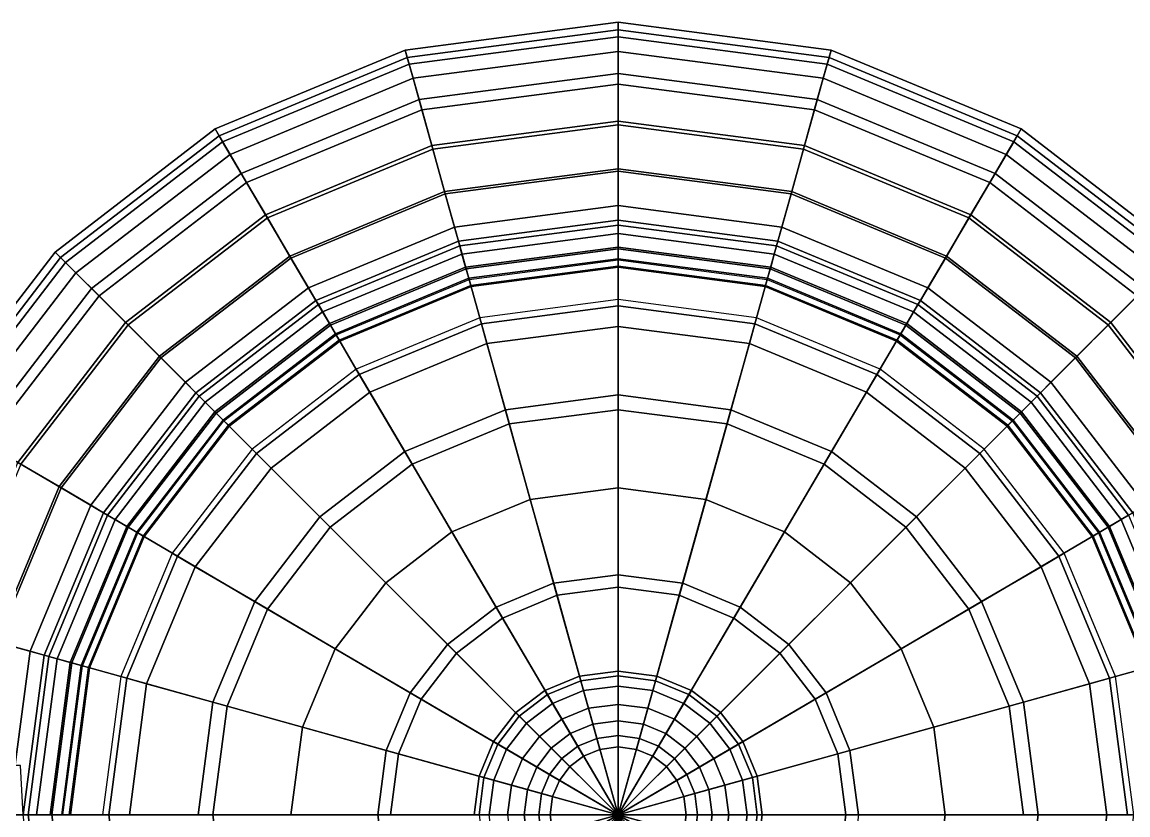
# Model space of a CAD drawing. Extents: x -3 to 3.43, y -2 to 2.
# Drawn here: x -1.503 to 1.285, y 0 to 2 of the extents above; entities that cross this region are included whole.
import ezdxf

# ---------------------------------------------------------------- set-up
doc = ezdxf.new("R2010")
doc.units = 0
doc.header["$MEASUREMENT"] = 0
doc.layers.get('0').update_dxf_attribs({"linetype": 'CONTINUOUS'})
doc.layers.add('ASHADE', color=5, linetype='CONTINUOUS')

msp = doc.modelspace()

# ---------------------------------------------------------------- linework, layer by layer
at = {"linetype": 'Continuous'}
for points in [[(-0.2844, 1.022, 2.5111), (-0.2215, 0.796, 2.55), (0, 0.825, 2.55), (0, 1.0593, 2.5111)], [(0, 1.0593, 2.5111), (0, 0.825, 2.55), (0.2215, 0.796, 2.55), (0.2844, 1.022, 2.5111)], [(-0.5383, 0.9165, 2.5111), (-0.4192, 0.7138, 2.55), (-0.2215, 0.796, 2.55), (-0.2844, 1.022, 2.5111)], [(0.2844, 1.022, 2.5111), (0.2215, 0.796, 2.55), (0.4192, 0.7138, 2.55), (0.5383, 0.9165, 2.5111)], [(-0.7521, 0.7521, 2.5111), (-0.5857, 0.5857, 2.55), (-0.4192, 0.7138, 2.55), (-0.5383, 0.9165, 2.5111)], [(0.5383, 0.9165, 2.5111), (0.4192, 0.7138, 2.55), (0.5857, 0.5857, 2.55), (0.7521, 0.7521, 2.5111)], [(-0.2215, 0.796, 2.55), (-0.1542, 0.5539, 2.5889), (0, 0.5741, 2.5889), (0, 0.825, 2.55)], [(0, 0.825, 2.55), (0, 0.5741, 2.5889), (0.1542, 0.5539, 2.5889), (0.2215, 0.796, 2.55)], [(-0.4192, 0.7138, 2.55), (-0.2917, 0.4967, 2.5889), (-0.1542, 0.5539, 2.5889), (-0.2215, 0.796, 2.55)], [(0.2215, 0.796, 2.55), (0.1542, 0.5539, 2.5889), (0.2917, 0.4967, 2.5889), (0.4192, 0.7138, 2.55)], [(-0.9165, 0.5383, 2.5111), (-0.7138, 0.4192, 2.55), (-0.5857, 0.5857, 2.55), (-0.7521, 0.7521, 2.5111)], [(0.7521, 0.7521, 2.5111), (0.5857, 0.5857, 2.55), (0.7138, 0.4192, 2.55), (0.9165, 0.5383, 2.5111)], [(-0.5857, 0.5857, 2.55), (-0.4076, 0.4076, 2.5889), (-0.2917, 0.4967, 2.5889), (-0.4192, 0.7138, 2.55)], [(0.4192, 0.7138, 2.55), (0.2917, 0.4967, 2.5889), (0.4076, 0.4076, 2.5889), (0.5857, 0.5857, 2.55)], [(-0.7138, 0.4192, 2.55), (-0.4967, 0.2917, 2.5889), (-0.4076, 0.4076, 2.5889), (-0.5857, 0.5857, 2.55)], [(0.5857, 0.5857, 2.55), (0.4076, 0.4076, 2.5889), (0.4967, 0.2917, 2.5889), (0.7138, 0.4192, 2.55)], [(-0.1542, 0.5539, 2.5889), (-0.0942, 0.3386, 2.6361), (0, 0.3509, 2.6361), (0, 0.5741, 2.5889)], [(0, 0.5741, 2.5889), (0, 0.3509, 2.6361), (0.0942, 0.3386, 2.6361), (0.1542, 0.5539, 2.5889)], [(-1.022, 0.2844, 2.5111), (-0.796, 0.2215, 2.55), (-0.7138, 0.4192, 2.55), (-0.9165, 0.5383, 2.5111)], [(-0.2917, 0.4967, 2.5889), (-0.1783, 0.3036, 2.6361), (-0.0942, 0.3386, 2.6361), (-0.1542, 0.5539, 2.5889)], [(0.1542, 0.5539, 2.5889), (0.0942, 0.3386, 2.6361), (0.1783, 0.3036, 2.6361), (0.2917, 0.4967, 2.5889)], [(0.9165, 0.5383, 2.5111), (0.7138, 0.4192, 2.55), (0.796, 0.2215, 2.55), (1.022, 0.2844, 2.5111)], [(-0.4076, 0.4076, 2.5889), (-0.2492, 0.2492, 2.6361), (-0.1783, 0.3036, 2.6361), (-0.2917, 0.4967, 2.5889)], [(0.2917, 0.4967, 2.5889), (0.1783, 0.3036, 2.6361), (0.2492, 0.2492, 2.6361), (0.4076, 0.4076, 2.5889)], [(-0.796, 0.2215, 2.55), (-0.5539, 0.1542, 2.5889), (-0.4967, 0.2917, 2.5889), (-0.7138, 0.4192, 2.55)], [(0.7138, 0.4192, 2.55), (0.4967, 0.2917, 2.5889), (0.5539, 0.1542, 2.5889), (0.796, 0.2215, 2.55)], [(-0.4967, 0.2917, 2.5889), (-0.3036, 0.1783, 2.6361), (-0.2492, 0.2492, 2.6361), (-0.4076, 0.4076, 2.5889)], [(0.4076, 0.4076, 2.5889), (0.2492, 0.2492, 2.6361), (0.3036, 0.1783, 2.6361), (0.4967, 0.2917, 2.5889)], [(-0.0978, 0.3503, 3.0667), (-0.0751, 0.2689, 3.1271), (0, 0.2787, 3.1271), (0, 0.363, 3.0667)], [(-0.0875, 0.3136, 2.9813), (-0.0978, 0.3503, 3.0667), (0, 0.363, 3.0667), (0, 0.325, 2.9813)], [(0, 0.363, 3.0667), (0, 0.2787, 3.1271), (0.0751, 0.2689, 3.1271), (0.0978, 0.3503, 3.0667)], [(0, 0.325, 2.9813), (0, 0.363, 3.0667), (0.0978, 0.3503, 3.0667), (0.0875, 0.3136, 2.9813)], [(-0.1848, 0.3142, 3.0667), (-0.1419, 0.2413, 3.1271), (-0.0751, 0.2689, 3.1271), (-0.0978, 0.3503, 3.0667)], [(-0.1655, 0.2814, 2.9813), (-0.1848, 0.3142, 3.0667), (-0.0978, 0.3503, 3.0667), (-0.0875, 0.3136, 2.9813)], [(-0.1783, 0.3036, 2.6361), (-0.1016, 0.173, 2.7), (-0.0537, 0.193, 2.7), (-0.0942, 0.3386, 2.6361)], [(-0.0942, 0.3386, 2.6361), (-0.0537, 0.193, 2.7), (0, 0.2, 2.7), (0, 0.3509, 2.6361)], [(0, 0.3509, 2.6361), (0, 0.2, 2.7), (0.0537, 0.193, 2.7), (0.0942, 0.3386, 2.6361)], [(0.0942, 0.3386, 2.6361), (0.0537, 0.193, 2.7), (0.1016, 0.173, 2.7), (0.1783, 0.3036, 2.6361)], [(0.0978, 0.3503, 3.0667), (0.0751, 0.2689, 3.1271), (0.1419, 0.2413, 3.1271), (0.1848, 0.3142, 3.0667)], [(0.0875, 0.3136, 2.9813), (0.0978, 0.3503, 3.0667), (0.1848, 0.3142, 3.0667), (0.1655, 0.2814, 2.9813)], [(-0.258, 0.258, 3.0667), (-0.1981, 0.1981, 3.1271), (-0.1419, 0.2413, 3.1271), (-0.1848, 0.3142, 3.0667)], [(-0.231, 0.231, 2.9813), (-0.258, 0.258, 3.0667), (-0.1848, 0.3142, 3.0667), (-0.1655, 0.2814, 2.9813)], [(-0.1206, 0.2052, 2.8833), (-0.1655, 0.2814, 2.9813), (-0.0875, 0.3136, 2.9813), (-0.0638, 0.2287, 2.8833)], [(-0.0638, 0.2287, 2.8833), (-0.0875, 0.3136, 2.9813), (0, 0.325, 2.9813), (0, 0.237, 2.8833)], [(0, 0.237, 2.8833), (0, 0.325, 2.9813), (0.0875, 0.3136, 2.9813), (0.0638, 0.2287, 2.8833)], [(0.0638, 0.2287, 2.8833), (0.0875, 0.3136, 2.9813), (0.1655, 0.2814, 2.9813), (0.1206, 0.2052, 2.8833)], [(0.1848, 0.3142, 3.0667), (0.1419, 0.2413, 3.1271), (0.1981, 0.1981, 3.1271), (0.258, 0.258, 3.0667)], [(0.1655, 0.2814, 2.9813), (0.1848, 0.3142, 3.0667), (0.258, 0.258, 3.0667), (0.231, 0.231, 2.9813)], [(-1.0593, 0, 2.5111), (-0.825, 0, 2.55), (-0.796, 0.2215, 2.55), (-1.022, 0.2844, 2.5111)], [(-0.5539, 0.1542, 2.5889), (-0.3386, 0.0942, 2.6361), (-0.3036, 0.1783, 2.6361), (-0.4967, 0.2917, 2.5889)], [(-0.2492, 0.2492, 2.6361), (-0.142, 0.142, 2.7), (-0.1016, 0.173, 2.7), (-0.1783, 0.3036, 2.6361)], [(-0.1685, 0.1685, 2.8833), (-0.231, 0.231, 2.9813), (-0.1655, 0.2814, 2.9813), (-0.1206, 0.2052, 2.8833)], [(0.1783, 0.3036, 2.6361), (0.1016, 0.173, 2.7), (0.142, 0.142, 2.7), (0.2492, 0.2492, 2.6361)], [(0.1206, 0.2052, 2.8833), (0.1655, 0.2814, 2.9813), (0.231, 0.231, 2.9813), (0.1685, 0.1685, 2.8833)], [(0.4967, 0.2917, 2.5889), (0.3036, 0.1783, 2.6361), (0.3386, 0.0942, 2.6361), (0.5539, 0.1542, 2.5889)], [(1.022, 0.2844, 2.5111), (0.796, 0.2215, 2.55), (0.825, 0, 2.55), (1.0593, 0, 2.5111)], [(-0.3142, 0.1848, 3.0667), (-0.2413, 0.1419, 3.1271), (-0.1981, 0.1981, 3.1271), (-0.258, 0.258, 3.0667)], [(-0.2814, 0.1655, 2.9813), (-0.3142, 0.1848, 3.0667), (-0.258, 0.258, 3.0667), (-0.231, 0.231, 2.9813)], [(-0.1419, 0.2413, 3.1271), (0, 0, 3.15), (0, 0, 3.15), (-0.0751, 0.2689, 3.1271)], [(-0.0751, 0.2689, 3.1271), (0, 0, 3.15), (0, 0, 3.15), (0, 0.2787, 3.1271)], [(0, 0.2787, 3.1271), (0, 0, 3.15), (0, 0, 3.15), (0.0751, 0.2689, 3.1271)], [(0.0751, 0.2689, 3.1271), (0, 0, 3.15), (0, 0, 3.15), (0.1419, 0.2413, 3.1271)], [(0.258, 0.258, 3.0667), (0.1981, 0.1981, 3.1271), (0.2413, 0.1419, 3.1271), (0.3142, 0.1848, 3.0667)], [(0.231, 0.231, 2.9813), (0.258, 0.258, 3.0667), (0.3142, 0.1848, 3.0667), (0.2814, 0.1655, 2.9813)], [(-0.3036, 0.1783, 2.6361), (-0.173, 0.1016, 2.7), (-0.142, 0.142, 2.7), (-0.2492, 0.2492, 2.6361)], [(-0.2052, 0.1206, 2.8833), (-0.2814, 0.1655, 2.9813), (-0.231, 0.231, 2.9813), (-0.1685, 0.1685, 2.8833)], [(-0.1981, 0.1981, 3.1271), (0, 0, 3.15), (0, 0, 3.15), (-0.1419, 0.2413, 3.1271)], [(0.1419, 0.2413, 3.1271), (0, 0, 3.15), (0, 0, 3.15), (0.1981, 0.1981, 3.1271)], [(0.2492, 0.2492, 2.6361), (0.142, 0.142, 2.7), (0.173, 0.1016, 2.7), (0.3036, 0.1783, 2.6361)], [(0.1685, 0.1685, 2.8833), (0.231, 0.231, 2.9813), (0.2814, 0.1655, 2.9813), (0.2052, 0.1206, 2.8833)], [(-0.825, 0, 2.55), (-0.5741, 0, 2.5889), (-0.5539, 0.1542, 2.5889), (-0.796, 0.2215, 2.55)], [(-0.2413, 0.1419, 3.1271), (0, 0, 3.15), (0, 0, 3.15), (-0.1981, 0.1981, 3.1271)], [(0.1981, 0.1981, 3.1271), (0, 0, 3.15), (0, 0, 3.15), (0.2413, 0.1419, 3.1271)], [(0.796, 0.2215, 2.55), (0.5539, 0.1542, 2.5889), (0.5741, 0, 2.5889), (0.825, 0, 2.55)], [(-0.3503, 0.0978, 3.0667), (-0.2689, 0.0751, 3.1271), (-0.2413, 0.1419, 3.1271), (-0.3142, 0.1848, 3.0667)], [(-0.3136, 0.0875, 2.9813), (-0.3503, 0.0978, 3.0667), (-0.3142, 0.1848, 3.0667), (-0.2814, 0.1655, 2.9813)], [(-0.3386, 0.0942, 2.6361), (-0.193, 0.0537, 2.7), (-0.173, 0.1016, 2.7), (-0.3036, 0.1783, 2.6361)], [(0.3036, 0.1783, 2.6361), (0.173, 0.1016, 2.7), (0.193, 0.0537, 2.7), (0.3386, 0.0942, 2.6361)], [(0.3142, 0.1848, 3.0667), (0.2413, 0.1419, 3.1271), (0.2689, 0.0751, 3.1271), (0.3503, 0.0978, 3.0667)], [(0.2814, 0.1655, 2.9813), (0.3142, 0.1848, 3.0667), (0.3503, 0.0978, 3.0667), (0.3136, 0.0875, 2.9813)], [(-0.5741, 0, 2.5889), (-0.3509, 0, 2.6361), (-0.3386, 0.0942, 2.6361), (-0.5539, 0.1542, 2.5889)], [(-0.2287, 0.0638, 2.8833), (-0.3136, 0.0875, 2.9813), (-0.2814, 0.1655, 2.9813), (-0.2052, 0.1206, 2.8833)], [(-0.2689, 0.0751, 3.1271), (0, 0, 3.15), (0, 0, 3.15), (-0.2413, 0.1419, 3.1271)], [(0.2413, 0.1419, 3.1271), (0, 0, 3.15), (0, 0, 3.15), (0.2689, 0.0751, 3.1271)], [(0.2052, 0.1206, 2.8833), (0.2814, 0.1655, 2.9813), (0.3136, 0.0875, 2.9813), (0.2287, 0.0638, 2.8833)], [(0.5539, 0.1542, 2.5889), (0.3386, 0.0942, 2.6361), (0.3509, 0, 2.6361), (0.5741, 0, 2.5889)], [(-0.363, 0, 3.0667), (-0.2787, 0, 3.1271), (-0.2689, 0.0751, 3.1271), (-0.3503, 0.0978, 3.0667)], [(-0.325, 0, 2.9813), (-0.363, 0, 3.0667), (-0.3503, 0.0978, 3.0667), (-0.3136, 0.0875, 2.9813)], [(-0.3509, 0, 2.6361), (-0.2, 0, 2.7), (-0.193, 0.0537, 2.7), (-0.3386, 0.0942, 2.6361)], [(-0.237, 0, 2.8833), (-0.325, 0, 2.9813), (-0.3136, 0.0875, 2.9813), (-0.2287, 0.0638, 2.8833)], [(0.3386, 0.0942, 2.6361), (0.193, 0.0537, 2.7), (0.2, 0, 2.7), (0.3509, 0, 2.6361)], [(0.2287, 0.0638, 2.8833), (0.3136, 0.0875, 2.9813), (0.325, 0, 2.9813), (0.237, 0, 2.8833)], [(0.3503, 0.0978, 3.0667), (0.2689, 0.0751, 3.1271), (0.2787, 0, 3.1271), (0.363, 0, 3.0667)], [(0.3136, 0.0875, 2.9813), (0.3503, 0.0978, 3.0667), (0.363, 0, 3.0667), (0.325, 0, 2.9813)], [(-0.2787, 0, 3.1271), (0, 0, 3.15), (0, 0, 3.15), (-0.2689, 0.0751, 3.1271)], [(0.2689, 0.0751, 3.1271), (0, 0, 3.15), (0, 0, 3.15), (0.2787, 0, 3.1271)], [(-0.3386, -0.0942, 2.6361), (-0.193, -0.0537, 2.7), (-0.2, 0, 2.7), (-0.3509, 0, 2.6361)], [(-0.2287, -0.0638, 2.8833), (-0.3136, -0.0875, 2.9813), (-0.325, 0, 2.9813), (-0.237, 0, 2.8833)], [(-0.2689, -0.0751, 3.1271), (0, 0, 3.15), (0, 0, 3.15), (-0.2787, 0, 3.1271)], [(-0.2413, -0.1419, 3.1271), (0, 0, 3.15), (0, 0, 3.15), (-0.2689, -0.0751, 3.1271)], [(-0.1981, -0.1981, 3.1271), (0, 0, 3.15), (0, 0, 3.15), (-0.2413, -0.1419, 3.1271)], [(-0.1419, -0.2413, 3.1271), (0, 0, 3.15), (0, 0, 3.15), (-0.1981, -0.1981, 3.1271)], [(-0.0751, -0.2689, 3.1271), (0, 0, 3.15), (0, 0, 3.15), (-0.1419, -0.2413, 3.1271)], [(0, -0.2787, 3.1271), (0, 0, 3.15), (0, 0, 3.15), (-0.0751, -0.2689, 3.1271)], [(0.2787, 0, 3.1271), (0, 0, 3.15), (0, 0, 3.15), (0.2689, -0.0751, 3.1271)], [(0.2689, -0.0751, 3.1271), (0, 0, 3.15), (0, 0, 3.15), (0.2413, -0.1419, 3.1271)], [(0.2413, -0.1419, 3.1271), (0, 0, 3.15), (0, 0, 3.15), (0.1981, -0.1981, 3.1271)], [(0.1981, -0.1981, 3.1271), (0, 0, 3.15), (0, 0, 3.15), (0.1419, -0.2413, 3.1271)], [(0.1419, -0.2413, 3.1271), (0, 0, 3.15), (0, 0, 3.15), (0.0751, -0.2689, 3.1271)], [(0.0751, -0.2689, 3.1271), (0, 0, 3.15), (0, 0, 3.15), (0, -0.2787, 3.1271)], [(0.3509, 0, 2.6361), (0.2, 0, 2.7), (0.193, -0.0537, 2.7), (0.3386, -0.0942, 2.6361)], [(0.237, 0, 2.8833), (0.325, 0, 2.9813), (0.3136, -0.0875, 2.9813), (0.2287, -0.0638, 2.8833)], [(0.363, 0, 3.0667), (0.2787, 0, 3.1271), (0.2689, -0.0751, 3.1271), (0.3503, -0.0978, 3.0667)], [(0.325, 0, 2.9813), (0.363, 0, 3.0667), (0.3503, -0.0978, 3.0667), (0.3136, -0.0875, 2.9813)], [(0.5741, 0, 2.5889), (0.3509, 0, 2.6361), (0.3386, -0.0942, 2.6361), (0.5539, -0.1542, 2.5889)], [(0.825, 0, 2.55), (0.5741, 0, 2.5889), (0.5539, -0.1542, 2.5889), (0.796, -0.2215, 2.55)], [(1.0593, 0, 2.5111), (0.825, 0, 2.55), (0.796, -0.2215, 2.55), (1.022, -0.2844, 2.5111)]]:
    msp.add_3dface(points, dxfattribs=at)
at = {"layer": 'ASHADE', "linetype": 'Continuous'}
for points in [[(-0.537, 1.9296, 0.9), (-0.5318, 1.9106, 1.1309), (0, 1.9803, 1.1309), (0, 2, 0.9)], [(-0.5271, 1.8939, 0.6934), (-0.537, 1.9296, 0.9), (0, 2, 0.9), (0, 1.963, 0.6934)], [(-0.5318, 1.9106, 1.1309), (-0.5171, 1.8582, 1.3722), (0, 1.9259, 1.3722), (0, 1.9803, 1.1309)], [(0, 2, 0.9), (0, 1.9803, 1.1309), (0.5318, 1.9106, 1.1309), (0.537, 1.9296, 0.9)], [(0, 1.963, 0.6934), (0, 2, 0.9), (0.537, 1.9296, 0.9), (0.5271, 1.8939, 0.6934)], [(0, 1.9803, 1.1309), (0, 1.9259, 1.3722), (0.5171, 1.8582, 1.3722), (0.5318, 1.9106, 1.1309)], [(-0.5022, 1.8046, 0.5222), (-0.5271, 1.8939, 0.6934), (0, 1.963, 0.6934), (0, 1.8704, 0.5222)], [(0, 1.8704, 0.5222), (0, 1.963, 0.6934), (0.5271, 1.8939, 0.6934), (0.5022, 1.8046, 0.5222)], [(-1.0163, 1.7304, 0.9), (-1.0063, 1.7133, 1.1309), (-0.5318, 1.9106, 1.1309), (-0.537, 1.9296, 0.9)], [(-0.9975, 1.6983, 0.6934), (-1.0163, 1.7304, 0.9), (-0.537, 1.9296, 0.9), (-0.5271, 1.8939, 0.6934)], [(-0.5171, 1.8582, 1.3722), (-0.4951, 1.7789, 1.6219), (0, 1.8438, 1.6219), (0, 1.9259, 1.3722)], [(0, 1.9259, 1.3722), (0, 1.8438, 1.6219), (0.4951, 1.7789, 1.6219), (0.5171, 1.8582, 1.3722)], [(0.5271, 1.8939, 0.6934), (0.537, 1.9296, 0.9), (1.0163, 1.7304, 0.9), (0.9975, 1.6983, 0.6934)], [(0.537, 1.9296, 0.9), (0.5318, 1.9106, 1.1309), (1.0063, 1.7133, 1.1309), (1.0163, 1.7304, 0.9)], [(-1.0063, 1.7133, 1.1309), (-0.9787, 1.6663, 1.3722), (-0.5171, 1.8582, 1.3722), (-0.5318, 1.9106, 1.1309)], [(0.5318, 1.9106, 1.1309), (0.5171, 1.8582, 1.3722), (0.9787, 1.6663, 1.3722), (1.0063, 1.7133, 1.1309)], [(-0.9504, 1.6182, 0.5222), (-0.9975, 1.6983, 0.6934), (-0.5271, 1.8939, 0.6934), (-0.5022, 1.8046, 0.5222)], [(-0.4699, 1.6884, 0.3844), (-0.5022, 1.8046, 0.5222), (0, 1.8704, 0.5222), (0, 1.75, 0.3844)], [(0, 1.75, 0.3844), (0, 1.8704, 0.5222), (0.5022, 1.8046, 0.5222), (0.4699, 1.6884, 0.3844)], [(0.5022, 1.8046, 0.5222), (0.5271, 1.8939, 0.6934), (0.9975, 1.6983, 0.6934), (0.9504, 1.6182, 0.5222)], [(-0.9787, 1.6663, 1.3722), (-0.9369, 1.5952, 1.6219), (-0.4951, 1.7789, 1.6219), (-0.5171, 1.8582, 1.3722)], [(-0.4951, 1.7789, 1.6219), (-0.4674, 1.6795, 1.8778), (0, 1.7407, 1.8778), (0, 1.8438, 1.6219)], [(0, 1.8438, 1.6219), (0, 1.7407, 1.8778), (0.4674, 1.6795, 1.8778), (0.4951, 1.7789, 1.6219)], [(0.5171, 1.8582, 1.3722), (0.4951, 1.7789, 1.6219), (0.9369, 1.5952, 1.6219), (0.9787, 1.6663, 1.3722)], [(-0.8893, 1.5141, 0.3844), (-0.9504, 1.6182, 0.5222), (-0.5022, 1.8046, 0.5222), (-0.4699, 1.6884, 0.3844)], [(0.4699, 1.6884, 0.3844), (0.5022, 1.8046, 0.5222), (0.9504, 1.6182, 0.5222), (0.8893, 1.5141, 0.3844)], [(-0.9369, 1.5952, 1.6219), (-0.8846, 1.5061, 1.8778), (-0.4674, 1.6795, 1.8778), (-0.4951, 1.7789, 1.6219)], [(0.4951, 1.7789, 1.6219), (0.4674, 1.6795, 1.8778), (0.8846, 1.5061, 1.8778), (0.9369, 1.5952, 1.6219)], [(-1.42, 1.42, 0.9), (-1.406, 1.406, 1.1309), (-1.0063, 1.7133, 1.1309), (-1.0163, 1.7304, 0.9)], [(-1.3937, 1.3937, 0.6934), (-1.42, 1.42, 0.9), (-1.0163, 1.7304, 0.9), (-0.9975, 1.6983, 0.6934)], [(-0.4376, 1.5723, 0.2778), (-0.4699, 1.6884, 0.3844), (0, 1.75, 0.3844), (0, 1.6296, 0.2778)], [(-0.4674, 1.6795, 1.8778), (-0.436, 1.5667, 2.1378), (0, 1.6238, 2.1378), (0, 1.7407, 1.8778)], [(0, 1.6296, 0.2778), (0, 1.75, 0.3844), (0.4699, 1.6884, 0.3844), (0.4376, 1.5723, 0.2778)], [(0, 1.7407, 1.8778), (0, 1.6238, 2.1378), (0.436, 1.5667, 2.1378), (0.4674, 1.6795, 1.8778)], [(0.9975, 1.6983, 0.6934), (1.0163, 1.7304, 0.9), (1.42, 1.42, 0.9), (1.3937, 1.3937, 0.6934)], [(1.0163, 1.7304, 0.9), (1.0063, 1.7133, 1.1309), (1.406, 1.406, 1.1309), (1.42, 1.42, 0.9)], [(-1.406, 1.406, 1.1309), (-1.3674, 1.3674, 1.3722), (-0.9787, 1.6663, 1.3722), (-1.0063, 1.7133, 1.1309)], [(1.0063, 1.7133, 1.1309), (0.9787, 1.6663, 1.3722), (1.3674, 1.3674, 1.3722), (1.406, 1.406, 1.1309)], [(-1.328, 1.328, 0.5222), (-1.3937, 1.3937, 0.6934), (-0.9975, 1.6983, 0.6934), (-0.9504, 1.6182, 0.5222)], [(-0.8281, 1.4099, 0.2778), (-0.8893, 1.5141, 0.3844), (-0.4699, 1.6884, 0.3844), (-0.4376, 1.5723, 0.2778)], [(-0.8846, 1.5061, 1.8778), (-0.8252, 1.4049, 2.1378), (-0.436, 1.5667, 2.1378), (-0.4674, 1.6795, 1.8778)], [(0.4674, 1.6795, 1.8778), (0.436, 1.5667, 2.1378), (0.8252, 1.4049, 2.1378), (0.8846, 1.5061, 1.8778)], [(0.4376, 1.5723, 0.2778), (0.4699, 1.6884, 0.3844), (0.8893, 1.5141, 0.3844), (0.8281, 1.4099, 0.2778)], [(0.9504, 1.6182, 0.5222), (0.9975, 1.6983, 0.6934), (1.3937, 1.3937, 0.6934), (1.328, 1.328, 0.5222)], [(-1.3674, 1.3674, 1.3722), (-1.3091, 1.3091, 1.6219), (-0.9369, 1.5952, 1.6219), (-0.9787, 1.6663, 1.3722)], [(0.9787, 1.6663, 1.3722), (0.9369, 1.5952, 1.6219), (1.3091, 1.3091, 1.6219), (1.3674, 1.3674, 1.3722)], [(-1.2425, 1.2425, 0.3844), (-1.328, 1.328, 0.5222), (-0.9504, 1.6182, 0.5222), (-0.8893, 1.5141, 0.3844)], [(-0.4127, 1.483, 0.2003), (-0.4376, 1.5723, 0.2778), (0, 1.6296, 0.2778), (0, 1.537, 0.2003)], [(-0.436, 1.5667, 2.1378), (-0.4028, 1.4472, 2.4), (0, 1.5, 2.4), (0, 1.6238, 2.1378)], [(0, 1.537, 0.2003), (0, 1.6296, 0.2778), (0.4376, 1.5723, 0.2778), (0.4127, 1.483, 0.2003)], [(0, 1.6238, 2.1378), (0, 1.5, 2.4), (0.4028, 1.4472, 2.4), (0.436, 1.5667, 2.1378)], [(0.8893, 1.5141, 0.3844), (0.9504, 1.6182, 0.5222), (1.328, 1.328, 0.5222), (1.2425, 1.2425, 0.3844)], [(-1.3091, 1.3091, 1.6219), (-1.2359, 1.2359, 1.8778), (-0.8846, 1.5061, 1.8778), (-0.9369, 1.5952, 1.6219)], [(0.9369, 1.5952, 1.6219), (0.8846, 1.5061, 1.8778), (1.2359, 1.2359, 1.8778), (1.3091, 1.3091, 1.6219)], [(-0.781, 1.3298, 0.2003), (-0.8281, 1.4099, 0.2778), (-0.4376, 1.5723, 0.2778), (-0.4127, 1.483, 0.2003)], [(-0.8252, 1.4049, 2.1378), (-0.7622, 1.2978, 2.4), (-0.4028, 1.4472, 2.4), (-0.436, 1.5667, 2.1378)], [(0.436, 1.5667, 2.1378), (0.4028, 1.4472, 2.4), (0.7622, 1.2978, 2.4), (0.8252, 1.4049, 2.1378)], [(0.4127, 1.483, 0.2003), (0.4376, 1.5723, 0.2778), (0.8281, 1.4099, 0.2778), (0.781, 1.3298, 0.2003)], [(-0.4028, 1.4472, 0.15), (-0.4127, 1.483, 0.2003), (0, 1.537, 0.2003), (0, 1.5, 0.15)], [(0, 1.5, 0.15), (0, 1.537, 0.2003), (0.4127, 1.483, 0.2003), (0.4028, 1.4472, 0.15)], [(-1.157, 1.157, 0.2778), (-1.2425, 1.2425, 0.3844), (-0.8893, 1.5141, 0.3844), (-0.8281, 1.4099, 0.2778)], [(-1.2359, 1.2359, 1.8778), (-1.1529, 1.1529, 2.1378), (-0.8252, 1.4049, 2.1378), (-0.8846, 1.5061, 1.8778)], [(0.8846, 1.5061, 1.8778), (0.8252, 1.4049, 2.1378), (1.1529, 1.1529, 2.1378), (1.2359, 1.2359, 1.8778)], [(0.8281, 1.4099, 0.2778), (0.8893, 1.5141, 0.3844), (1.2425, 1.2425, 0.3844), (1.157, 1.157, 0.2778)], [(-0.7622, 1.2978, 0.15), (-0.781, 1.3298, 0.2003), (-0.4127, 1.483, 0.2003), (-0.4028, 1.4472, 0.15)], [(-0.4028, 1.4472, 2.4), (-0.3938, 1.4149, 2.4547), (0, 1.4665, 2.4547), (0, 1.5, 2.4)], [(0, 1.5, 0.15), (0, 1.4878, 0.1128), (-0.3995, 1.4355, 0.1128), (-0.4028, 1.4472, 0.15)], [(0, 1.4878, 0.1128), (0, 1.4278, 0.0778), (-0.3834, 1.3775, 0.0778), (-0.3995, 1.4355, 0.1128)], [(0, 1.5, 2.4), (0, 1.4665, 2.4547), (0.3938, 1.4149, 2.4547), (0.4028, 1.4472, 2.4)], [(0.4028, 1.4472, 0.15), (0.3995, 1.4355, 0.1128), (0, 1.4878, 0.1128), (0, 1.5, 0.15)], [(0.3995, 1.4355, 0.1128), (0.3834, 1.3775, 0.0778), (0, 1.4278, 0.0778), (0, 1.4878, 0.1128)], [(0.4028, 1.4472, 0.15), (0.4127, 1.483, 0.2003), (0.781, 1.3298, 0.2003), (0.7622, 1.2978, 0.15)], [(-0.3938, 1.4149, 2.4547), (-0.3846, 1.382, 2.4875), (0, 1.4324, 2.4875), (0, 1.4665, 2.4547)], [(0, 1.4665, 2.4547), (0, 1.4324, 2.4875), (0.3846, 1.382, 2.4875), (0.3938, 1.4149, 2.4547)], [(-0.7622, 1.2978, 2.4), (-0.7452, 1.2688, 2.4547), (-0.3938, 1.4149, 2.4547), (-0.4028, 1.4472, 2.4)], [(-0.4028, 1.4472, 0.15), (-0.3995, 1.4355, 0.1128), (-0.756, 1.2873, 0.1128), (-0.7622, 1.2978, 0.15)], [(-0.3995, 1.4355, 0.1128), (-0.3834, 1.3775, 0.0778), (-0.7255, 1.2353, 0.0778), (-0.756, 1.2873, 0.1128)], [(-0.3846, 1.382, 2.4875), (-0.3768, 1.3538, 2.4984), (0, 1.4031, 2.4984), (0, 1.4324, 2.4875)], [(0, 1.4278, 0.0778), (0, 1.2844, 0.0469), (-0.3449, 1.2392, 0.0469), (-0.3834, 1.3775, 0.0778)], [(0, 1.4324, 2.4875), (0, 1.4031, 2.4984), (0.3768, 1.3538, 2.4984), (0.3846, 1.382, 2.4875)], [(0.3834, 1.3775, 0.0778), (0.3449, 1.2392, 0.0469), (0, 1.2844, 0.0469), (0, 1.4278, 0.0778)], [(0.756, 1.2873, 0.1128), (0.7255, 1.2353, 0.0778), (0.3834, 1.3775, 0.0778), (0.3995, 1.4355, 0.1128)], [(0.4028, 1.4472, 2.4), (0.3938, 1.4149, 2.4547), (0.7452, 1.2688, 2.4547), (0.7622, 1.2978, 2.4)], [(0.7622, 1.2978, 0.15), (0.756, 1.2873, 0.1128), (0.3995, 1.4355, 0.1128), (0.4028, 1.4472, 0.15)], [(-1.7304, 1.0163, 0.9), (-1.7133, 1.0063, 1.1309), (-1.406, 1.406, 1.1309), (-1.42, 1.42, 0.9)], [(-1.6983, 0.9975, 0.6934), (-1.7304, 1.0163, 0.9), (-1.42, 1.42, 0.9), (-1.3937, 1.3937, 0.6934)], [(-1.7133, 1.0063, 1.1309), (-1.6663, 0.9787, 1.3722), (-1.3674, 1.3674, 1.3722), (-1.406, 1.406, 1.1309)], [(-1.0913, 1.0913, 0.2003), (-1.157, 1.157, 0.2778), (-0.8281, 1.4099, 0.2778), (-0.781, 1.3298, 0.2003)], [(-1.1529, 1.1529, 2.1378), (-1.065, 1.065, 2.4), (-0.7622, 1.2978, 2.4), (-0.8252, 1.4049, 2.1378)], [(-0.7452, 1.2688, 2.4547), (-0.7279, 1.2393, 2.4875), (-0.3846, 1.382, 2.4875), (-0.3938, 1.4149, 2.4547)], [(-0.3768, 1.3538, 2.4984), (-0.3717, 1.3356, 2.4875), (0, 1.3843, 2.4875), (0, 1.4031, 2.4984)], [(-0.3709, 1.3328, 2.4547), (-0.3759, 1.3507, 2.4), (0, 1.4, 2.4), (0, 1.3814, 2.4547)], [(0, 1.4031, 2.4984), (0, 1.3843, 2.4875), (0.3717, 1.3356, 2.4875), (0.3768, 1.3538, 2.4984)], [(0, 1.3814, 2.4547), (0, 1.4, 2.4), (0.3759, 1.3507, 2.4), (0.3709, 1.3328, 2.4547)], [(0.3938, 1.4149, 2.4547), (0.3846, 1.382, 2.4875), (0.7279, 1.2393, 2.4875), (0.7452, 1.2688, 2.4547)], [(0.8252, 1.4049, 2.1378), (0.7622, 1.2978, 2.4), (1.065, 1.065, 2.4), (1.1529, 1.1529, 2.1378)], [(0.781, 1.3298, 0.2003), (0.8281, 1.4099, 0.2778), (1.157, 1.157, 0.2778), (1.0913, 1.0913, 0.2003)], [(-1.6182, 0.9504, 0.5222), (-1.6983, 0.9975, 0.6934), (-1.3937, 1.3937, 0.6934), (-1.328, 1.328, 0.5222)], [(-1.6663, 0.9787, 1.3722), (-1.5952, 0.9369, 1.6219), (-1.3091, 1.3091, 1.6219), (-1.3674, 1.3674, 1.3722)], [(-0.7279, 1.2393, 2.4875), (-0.713, 1.214, 2.4984), (-0.3768, 1.3538, 2.4984), (-0.3846, 1.382, 2.4875)], [(-0.3834, 1.3775, 0.0778), (-0.3449, 1.2392, 0.0469), (-0.6527, 1.1112, 0.0469), (-0.7255, 1.2353, 0.0778)], [(-0.3717, 1.3356, 2.4875), (-0.3709, 1.3328, 2.4547), (0, 1.3814, 2.4547), (0, 1.3843, 2.4875)], [(0, 1.3843, 2.4875), (0, 1.3814, 2.4547), (0.3709, 1.3328, 2.4547), (0.3717, 1.3356, 2.4875)], [(0.7255, 1.2353, 0.0778), (0.6527, 1.1112, 0.0469), (0.3449, 1.2392, 0.0469), (0.3834, 1.3775, 0.0778)], [(0.3846, 1.382, 2.4875), (0.3768, 1.3538, 2.4984), (0.713, 1.214, 2.4984), (0.7279, 1.2393, 2.4875)], [(-0.713, 1.214, 2.4984), (-0.7034, 1.1976, 2.4875), (-0.3717, 1.3356, 2.4875), (-0.3768, 1.3538, 2.4984)], [(-0.7019, 1.1951, 2.4547), (-0.7114, 1.2113, 2.4), (-0.3759, 1.3507, 2.4), (-0.3709, 1.3328, 2.4547)], [(0.3709, 1.3328, 2.4547), (0.3759, 1.3507, 2.4), (0.7114, 1.2113, 2.4), (0.7019, 1.1951, 2.4547)], [(0.3768, 1.3538, 2.4984), (0.3717, 1.3356, 2.4875), (0.7034, 1.1976, 2.4875), (0.713, 1.214, 2.4984)], [(-1.5141, 0.8893, 0.3844), (-1.6182, 0.9504, 0.5222), (-1.328, 1.328, 0.5222), (-1.2425, 1.2425, 0.3844)], [(-1.065, 1.065, 0.15), (-1.0913, 1.0913, 0.2003), (-0.781, 1.3298, 0.2003), (-0.7622, 1.2978, 0.15)], [(-0.7034, 1.1976, 2.4875), (-0.7019, 1.1951, 2.4547), (-0.3709, 1.3328, 2.4547), (-0.3717, 1.3356, 2.4875)], [(0.3717, 1.3356, 2.4875), (0.3709, 1.3328, 2.4547), (0.7019, 1.1951, 2.4547), (0.7034, 1.1976, 2.4875)], [(0.7622, 1.2978, 0.15), (0.781, 1.3298, 0.2003), (1.0913, 1.0913, 0.2003), (1.065, 1.065, 0.15)], [(1.2425, 1.2425, 0.3844), (1.328, 1.328, 0.5222), (1.6182, 0.9504, 0.5222), (1.5141, 0.8893, 0.3844)], [(-1.5952, 0.9369, 1.6219), (-1.5061, 0.8846, 1.8778), (-1.2359, 1.2359, 1.8778), (-1.3091, 1.3091, 1.6219)], [(-1.065, 1.065, 2.4), (-1.0413, 1.0413, 2.4547), (-0.7452, 1.2688, 2.4547), (-0.7622, 1.2978, 2.4)], [(-0.7622, 1.2978, 0.15), (-0.756, 1.2873, 0.1128), (-1.0564, 1.0564, 0.1128), (-1.065, 1.065, 0.15)], [(-0.756, 1.2873, 0.1128), (-0.7255, 1.2353, 0.0778), (-1.0137, 1.0137, 0.0778), (-1.0564, 1.0564, 0.1128)], [(-0.3491, 1.2543, 2.4), (-0.3309, 1.189, 2.4639), (0, 1.2324, 2.4639), (0, 1.3, 2.4)], [(0, 1.2844, 0.0469), (0, 1.0222, 0.0222), (-0.2745, 0.9863, 0.0222), (-0.3449, 1.2392, 0.0469)], [(0, 1.3, 2.4), (0, 1.2324, 2.4639), (0.3309, 1.189, 2.4639), (0.3491, 1.2543, 2.4)], [(0.3449, 1.2392, 0.0469), (0.2745, 0.9863, 0.0222), (0, 1.0222, 0.0222), (0, 1.2844, 0.0469)], [(1.0564, 1.0564, 0.1128), (1.0137, 1.0137, 0.0778), (0.7255, 1.2353, 0.0778), (0.756, 1.2873, 0.1128)], [(0.7622, 1.2978, 2.4), (0.7452, 1.2688, 2.4547), (1.0413, 1.0413, 2.4547), (1.065, 1.065, 2.4)], [(1.065, 1.065, 0.15), (1.0564, 1.0564, 0.1128), (0.756, 1.2873, 0.1128), (0.7622, 1.2978, 0.15)], [(1.3091, 1.3091, 1.6219), (1.2359, 1.2359, 1.8778), (1.5061, 0.8846, 1.8778), (1.5952, 0.9369, 1.6219)], [(-1.0413, 1.0413, 2.4547), (-1.017, 1.017, 2.4875), (-0.7279, 1.2393, 2.4875), (-0.7452, 1.2688, 2.4547)], [(0.7452, 1.2688, 2.4547), (0.7279, 1.2393, 2.4875), (1.017, 1.017, 2.4875), (1.0413, 1.0413, 2.4547)], [(-1.4099, 0.8281, 0.2778), (-1.5141, 0.8893, 0.3844), (-1.2425, 1.2425, 0.3844), (-1.157, 1.157, 0.2778)], [(-1.5061, 0.8846, 1.8778), (-1.4049, 0.8252, 2.1378), (-1.1529, 1.1529, 2.1378), (-1.2359, 1.2359, 1.8778)], [(-1.017, 1.017, 2.4875), (-0.9962, 0.9962, 2.4984), (-0.713, 1.214, 2.4984), (-0.7279, 1.2393, 2.4875)], [(-0.7255, 1.2353, 0.0778), (-0.6527, 1.1112, 0.0469), (-0.9119, 0.9119, 0.0469), (-1.0137, 1.0137, 0.0778)], [(-0.6606, 1.1247, 2.4), (-0.6262, 1.0663, 2.4639), (-0.3309, 1.189, 2.4639), (-0.3491, 1.2543, 2.4)], [(-0.3449, 1.2392, 0.0469), (-0.2745, 0.9863, 0.0222), (-0.5194, 0.8844, 0.0222), (-0.6527, 1.1112, 0.0469)], [(-0.3309, 1.189, 2.4639), (-0.2844, 1.022, 2.5111), (0, 1.0593, 2.5111), (0, 1.2324, 2.4639)], [(0, 1.2324, 2.4639), (0, 1.0593, 2.5111), (0.2844, 1.022, 2.5111), (0.3309, 1.189, 2.4639)], [(0.6527, 1.1112, 0.0469), (0.5194, 0.8844, 0.0222), (0.2745, 0.9863, 0.0222), (0.3449, 1.2392, 0.0469)], [(0.3491, 1.2543, 2.4), (0.3309, 1.189, 2.4639), (0.6262, 1.0663, 2.4639), (0.6606, 1.1247, 2.4)], [(1.0137, 1.0137, 0.0778), (0.9119, 0.9119, 0.0469), (0.6527, 1.1112, 0.0469), (0.7255, 1.2353, 0.0778)], [(0.7279, 1.2393, 2.4875), (0.713, 1.214, 2.4984), (0.9962, 0.9962, 2.4984), (1.017, 1.017, 2.4875)], [(1.2359, 1.2359, 1.8778), (1.1529, 1.1529, 2.1378), (1.4049, 0.8252, 2.1378), (1.5061, 0.8846, 1.8778)], [(1.157, 1.157, 0.2778), (1.2425, 1.2425, 0.3844), (1.5141, 0.8893, 0.3844), (1.4099, 0.8281, 0.2778)], [(-0.9962, 0.9962, 2.4984), (-0.9828, 0.9828, 2.4875), (-0.7034, 1.1976, 2.4875), (-0.713, 1.214, 2.4984)], [(-0.9808, 0.9808, 2.4547), (-0.994, 0.994, 2.4), (-0.7114, 1.2113, 2.4), (-0.7019, 1.1951, 2.4547)], [(0.7019, 1.1951, 2.4547), (0.7114, 1.2113, 2.4), (0.994, 0.994, 2.4), (0.9808, 0.9808, 2.4547)], [(0.713, 1.214, 2.4984), (0.7034, 1.1976, 2.4875), (0.9828, 0.9828, 2.4875), (0.9962, 0.9962, 2.4984)], [(-0.9828, 0.9828, 2.4875), (-0.9808, 0.9808, 2.4547), (-0.7019, 1.1951, 2.4547), (-0.7034, 1.1976, 2.4875)], [(-0.6262, 1.0663, 2.4639), (-0.5383, 0.9165, 2.5111), (-0.2844, 1.022, 2.5111), (-0.3309, 1.189, 2.4639)], [(0.3309, 1.189, 2.4639), (0.2844, 1.022, 2.5111), (0.5383, 0.9165, 2.5111), (0.6262, 1.0663, 2.4639)], [(0.7034, 1.1976, 2.4875), (0.7019, 1.1951, 2.4547), (0.9808, 0.9808, 2.4547), (0.9828, 0.9828, 2.4875)], [(-1.3298, 0.781, 0.2003), (-1.4099, 0.8281, 0.2778), (-1.157, 1.157, 0.2778), (-1.0913, 1.0913, 0.2003)], [(-1.4049, 0.8252, 2.1378), (-1.2978, 0.7622, 2.4), (-1.065, 1.065, 2.4), (-1.1529, 1.1529, 2.1378)], [(1.1529, 1.1529, 2.1378), (1.065, 1.065, 2.4), (1.2978, 0.7622, 2.4), (1.4049, 0.8252, 2.1378)], [(1.0913, 1.0913, 0.2003), (1.157, 1.157, 0.2778), (1.4099, 0.8281, 0.2778), (1.3298, 0.781, 0.2003)], [(-0.923, 0.923, 2.4), (-0.875, 0.875, 2.4639), (-0.6262, 1.0663, 2.4639), (-0.6606, 1.1247, 2.4)], [(0.6606, 1.1247, 2.4), (0.6262, 1.0663, 2.4639), (0.875, 0.875, 2.4639), (0.923, 0.923, 2.4)], [(-1.2978, 0.7622, 0.15), (-1.3298, 0.781, 0.2003), (-1.0913, 1.0913, 0.2003), (-1.065, 1.065, 0.15)], [(-0.6527, 1.1112, 0.0469), (-0.5194, 0.8844, 0.0222), (-0.7258, 0.7258, 0.0222), (-0.9119, 0.9119, 0.0469)], [(0.9119, 0.9119, 0.0469), (0.7258, 0.7258, 0.0222), (0.5194, 0.8844, 0.0222), (0.6527, 1.1112, 0.0469)], [(1.065, 1.065, 0.15), (1.0913, 1.0913, 0.2003), (1.3298, 0.781, 0.2003), (1.2978, 0.7622, 0.15)], [(-1.2978, 0.7622, 2.4), (-1.2688, 0.7452, 2.4547), (-1.0413, 1.0413, 2.4547), (-1.065, 1.065, 2.4)], [(-1.065, 1.065, 0.15), (-1.0564, 1.0564, 0.1128), (-1.2873, 0.756, 0.1128), (-1.2978, 0.7622, 0.15)], [(-0.875, 0.875, 2.4639), (-0.7521, 0.7521, 2.5111), (-0.5383, 0.9165, 2.5111), (-0.6262, 1.0663, 2.4639)], [(0.6262, 1.0663, 2.4639), (0.5383, 0.9165, 2.5111), (0.7521, 0.7521, 2.5111), (0.875, 0.875, 2.4639)], [(1.065, 1.065, 2.4), (1.0413, 1.0413, 2.4547), (1.2688, 0.7452, 2.4547), (1.2978, 0.7622, 2.4)], [(1.2978, 0.7622, 0.15), (1.2873, 0.756, 0.1128), (1.0564, 1.0564, 0.1128), (1.065, 1.065, 0.15)], [(-1.0564, 1.0564, 0.1128), (-1.0137, 1.0137, 0.0778), (-1.2353, 0.7255, 0.0778), (-1.2873, 0.756, 0.1128)], [(-1.2688, 0.7452, 2.4547), (-1.2393, 0.7279, 2.4875), (-1.017, 1.017, 2.4875), (-1.0413, 1.0413, 2.4547)], [(1.2873, 0.756, 0.1128), (1.2353, 0.7255, 0.0778), (1.0137, 1.0137, 0.0778), (1.0564, 1.0564, 0.1128)], [(1.0413, 1.0413, 2.4547), (1.017, 1.017, 2.4875), (1.2393, 0.7279, 2.4875), (1.2688, 0.7452, 2.4547)], [(-1.2393, 0.7279, 2.4875), (-1.214, 0.713, 2.4984), (-0.9962, 0.9962, 2.4984), (-1.017, 1.017, 2.4875)], [(-1.0137, 1.0137, 0.0778), (-0.9119, 0.9119, 0.0469), (-1.1112, 0.6527, 0.0469), (-1.2353, 0.7255, 0.0778)], [(0, 1.0222, 0.0222), (0, 0.6059, 0.0059), (-0.1627, 0.5846, 0.0059), (-0.2745, 0.9863, 0.0222)], [(0.2745, 0.9863, 0.0222), (0.1627, 0.5846, 0.0059), (0, 0.6059, 0.0059), (0, 1.0222, 0.0222)], [(1.2353, 0.7255, 0.0778), (1.1112, 0.6527, 0.0469), (0.9119, 0.9119, 0.0469), (1.0137, 1.0137, 0.0778)], [(1.017, 1.017, 2.4875), (0.9962, 0.9962, 2.4984), (1.214, 0.713, 2.4984), (1.2393, 0.7279, 2.4875)], [(-1.214, 0.713, 2.4984), (-1.1976, 0.7034, 2.4875), (-0.9828, 0.9828, 2.4875), (-0.9962, 0.9962, 2.4984)], [(-1.1951, 0.7019, 2.4547), (-1.2113, 0.7114, 2.4), (-0.994, 0.994, 2.4), (-0.9808, 0.9808, 2.4547)], [(-1.1976, 0.7034, 2.4875), (-1.1951, 0.7019, 2.4547), (-0.9808, 0.9808, 2.4547), (-0.9828, 0.9828, 2.4875)], [(-0.2745, 0.9863, 0.0222), (-0.1627, 0.5846, 0.0059), (-0.3079, 0.5242, 0.0059), (-0.5194, 0.8844, 0.0222)], [(0.5194, 0.8844, 0.0222), (0.3079, 0.5242, 0.0059), (0.1627, 0.5846, 0.0059), (0.2745, 0.9863, 0.0222)], [(0.9808, 0.9808, 2.4547), (0.994, 0.994, 2.4), (1.2113, 0.7114, 2.4), (1.1951, 0.7019, 2.4547)], [(0.9828, 0.9828, 2.4875), (0.9808, 0.9808, 2.4547), (1.1951, 0.7019, 2.4547), (1.1976, 0.7034, 2.4875)], [(0.9962, 0.9962, 2.4984), (0.9828, 0.9828, 2.4875), (1.1976, 0.7034, 2.4875), (1.214, 0.713, 2.4984)], [(-1.1247, 0.6606, 2.4), (-1.0663, 0.6262, 2.4639), (-0.875, 0.875, 2.4639), (-0.923, 0.923, 2.4)], [(0.923, 0.923, 2.4), (0.875, 0.875, 2.4639), (1.0663, 0.6262, 2.4639), (1.1247, 0.6606, 2.4)], [(-0.9119, 0.9119, 0.0469), (-0.7258, 0.7258, 0.0222), (-0.8844, 0.5194, 0.0222), (-1.1112, 0.6527, 0.0469)], [(1.1112, 0.6527, 0.0469), (0.8844, 0.5194, 0.0222), (0.7258, 0.7258, 0.0222), (0.9119, 0.9119, 0.0469)], [(-1.5723, 0.4376, 0.2778), (-1.6884, 0.4699, 0.3844), (-1.5141, 0.8893, 0.3844), (-1.4099, 0.8281, 0.2778)], [(-1.6795, 0.4674, 1.8778), (-1.5667, 0.436, 2.1378), (-1.4049, 0.8252, 2.1378), (-1.5061, 0.8846, 1.8778)], [(-1.0663, 0.6262, 2.4639), (-0.9165, 0.5383, 2.5111), (-0.7521, 0.7521, 2.5111), (-0.875, 0.875, 2.4639)], [(-0.5194, 0.8844, 0.0222), (-0.3079, 0.5242, 0.0059), (-0.4302, 0.4302, 0.0059), (-0.7258, 0.7258, 0.0222)], [(0.7258, 0.7258, 0.0222), (0.4302, 0.4302, 0.0059), (0.3079, 0.5242, 0.0059), (0.5194, 0.8844, 0.0222)], [(0.875, 0.875, 2.4639), (0.7521, 0.7521, 2.5111), (0.9165, 0.5383, 2.5111), (1.0663, 0.6262, 2.4639)], [(-1.483, 0.4127, 0.2003), (-1.5723, 0.4376, 0.2778), (-1.4099, 0.8281, 0.2778), (-1.3298, 0.781, 0.2003)], [(-1.5667, 0.436, 2.1378), (-1.4472, 0.4028, 2.4), (-1.2978, 0.7622, 2.4), (-1.4049, 0.8252, 2.1378)], [(-1.4472, 0.4028, 0.15), (-1.483, 0.4127, 0.2003), (-1.3298, 0.781, 0.2003), (-1.2978, 0.7622, 0.15)], [(-1.4472, 0.4028, 2.4), (-1.4149, 0.3938, 2.4547), (-1.2688, 0.7452, 2.4547), (-1.2978, 0.7622, 2.4)], [(-1.2978, 0.7622, 0.15), (-1.2873, 0.756, 0.1128), (-1.4355, 0.3995, 0.1128), (-1.4472, 0.4028, 0.15)], [(-1.2873, 0.756, 0.1128), (-1.2353, 0.7255, 0.0778), (-1.3775, 0.3834, 0.0778), (-1.4355, 0.3995, 0.1128)], [(1.4355, 0.3995, 0.1128), (1.3775, 0.3834, 0.0778), (1.2353, 0.7255, 0.0778), (1.2873, 0.756, 0.1128)], [(1.2978, 0.7622, 2.4), (1.2688, 0.7452, 2.4547), (1.4149, 0.3938, 2.4547), (1.4472, 0.4028, 2.4)], [(-1.4149, 0.3938, 2.4547), (-1.382, 0.3846, 2.4875), (-1.2393, 0.7279, 2.4875), (-1.2688, 0.7452, 2.4547)], [(-1.382, 0.3846, 2.4875), (-1.3538, 0.3768, 2.4984), (-1.214, 0.713, 2.4984), (-1.2393, 0.7279, 2.4875)], [(-1.2353, 0.7255, 0.0778), (-1.1112, 0.6527, 0.0469), (-1.2392, 0.3449, 0.0469), (-1.3775, 0.3834, 0.0778)], [(-0.7258, 0.7258, 0.0222), (-0.4302, 0.4302, 0.0059), (-0.5242, 0.3079, 0.0059), (-0.8844, 0.5194, 0.0222)], [(0.8844, 0.5194, 0.0222), (0.5242, 0.3079, 0.0059), (0.4302, 0.4302, 0.0059), (0.7258, 0.7258, 0.0222)], [(1.3775, 0.3834, 0.0778), (1.2392, 0.3449, 0.0469), (1.1112, 0.6527, 0.0469), (1.2353, 0.7255, 0.0778)], [(1.2393, 0.7279, 2.4875), (1.214, 0.713, 2.4984), (1.3538, 0.3768, 2.4984), (1.382, 0.3846, 2.4875)], [(1.2688, 0.7452, 2.4547), (1.2393, 0.7279, 2.4875), (1.382, 0.3846, 2.4875), (1.4149, 0.3938, 2.4547)], [(-1.3538, 0.3768, 2.4984), (-1.3356, 0.3717, 2.4875), (-1.1976, 0.7034, 2.4875), (-1.214, 0.713, 2.4984)], [(-1.3328, 0.3709, 2.4547), (-1.3507, 0.3759, 2.4), (-1.2113, 0.7114, 2.4), (-1.1951, 0.7019, 2.4547)], [(-1.3356, 0.3717, 2.4875), (-1.3328, 0.3709, 2.4547), (-1.1951, 0.7019, 2.4547), (-1.1976, 0.7034, 2.4875)], [(1.1951, 0.7019, 2.4547), (1.2113, 0.7114, 2.4), (1.3507, 0.3759, 2.4), (1.3328, 0.3709, 2.4547)], [(1.1976, 0.7034, 2.4875), (1.1951, 0.7019, 2.4547), (1.3328, 0.3709, 2.4547), (1.3356, 0.3717, 2.4875)], [(1.214, 0.713, 2.4984), (1.1976, 0.7034, 2.4875), (1.3356, 0.3717, 2.4875), (1.3538, 0.3768, 2.4984)], [(-1.2543, 0.3491, 2.4), (-1.189, 0.3309, 2.4639), (-1.0663, 0.6262, 2.4639), (-1.1247, 0.6606, 2.4)], [(-1.1112, 0.6527, 0.0469), (-0.8844, 0.5194, 0.0222), (-0.9863, 0.2745, 0.0222), (-1.2392, 0.3449, 0.0469)], [(1.2392, 0.3449, 0.0469), (0.9863, 0.2745, 0.0222), (0.8844, 0.5194, 0.0222), (1.1112, 0.6527, 0.0469)], [(1.1247, 0.6606, 2.4), (1.0663, 0.6262, 2.4639), (1.189, 0.3309, 2.4639), (1.2543, 0.3491, 2.4)], [(-1.189, 0.3309, 2.4639), (-1.022, 0.2844, 2.5111), (-0.9165, 0.5383, 2.5111), (-1.0663, 0.6262, 2.4639)], [(1.0663, 0.6262, 2.4639), (0.9165, 0.5383, 2.5111), (1.022, 0.2844, 2.5111), (1.189, 0.3309, 2.4639)], [(0, 0.6059, 0.0059), (0, 0), (0, 0), (-0.1627, 0.5846, 0.0059)], [(0.1627, 0.5846, 0.0059), (0, 0), (0, 0), (0, 0.6059, 0.0059)], [(-0.1627, 0.5846, 0.0059), (0, 0), (0, 0), (-0.3079, 0.5242, 0.0059)], [(0.3079, 0.5242, 0.0059), (0, 0), (0, 0), (0.1627, 0.5846, 0.0059)], [(-0.8844, 0.5194, 0.0222), (-0.5242, 0.3079, 0.0059), (-0.5846, 0.1627, 0.0059), (-0.9863, 0.2745, 0.0222)], [(-0.3079, 0.5242, 0.0059), (0, 0), (0, 0), (-0.4302, 0.4302, 0.0059)], [(0.4302, 0.4302, 0.0059), (0, 0), (0, 0), (0.3079, 0.5242, 0.0059)], [(0.9863, 0.2745, 0.0222), (0.5846, 0.1627, 0.0059), (0.5242, 0.3079, 0.0059), (0.8844, 0.5194, 0.0222)], [(-1.537, 0, 0.2003), (-1.6296, 0, 0.2778), (-1.5723, 0.4376, 0.2778), (-1.483, 0.4127, 0.2003)], [(-1.6238, 0, 2.1378), (-1.5, 0, 2.4), (-1.4472, 0.4028, 2.4), (-1.5667, 0.436, 2.1378)], [(-0.4302, 0.4302, 0.0059), (0, 0), (0, 0), (-0.5242, 0.3079, 0.0059)], [(0.5242, 0.3079, 0.0059), (0, 0), (0, 0), (0.4302, 0.4302, 0.0059)], [(-1.5, 0, 0.15), (-1.537, 0, 0.2003), (-1.483, 0.4127, 0.2003), (-1.4472, 0.4028, 0.15)], [(-1.5, 0, 2.4), (-1.4665, 0, 2.4547), (-1.4149, 0.3938, 2.4547), (-1.4472, 0.4028, 2.4)], [(-1.4472, 0.4028, 0.15), (-1.4355, 0.3995, 0.1128), (-1.4878, 0, 0.1128), (-1.5, 0, 0.15)], [(-1.4355, 0.3995, 0.1128), (-1.3775, 0.3834, 0.0778), (-1.4278, 0, 0.0778), (-1.4878, 0, 0.1128)], [(-1.4665, 0, 2.4547), (-1.4324, 0, 2.4875), (-1.382, 0.3846, 2.4875), (-1.4149, 0.3938, 2.4547)], [(-1.4324, 0, 2.4875), (-1.4031, 0, 2.4984), (-1.3538, 0.3768, 2.4984), (-1.382, 0.3846, 2.4875)], [(-1.3775, 0.3834, 0.0778), (-1.2392, 0.3449, 0.0469), (-1.2844, 0, 0.0469), (-1.4278, 0, 0.0778)], [(-1.4031, 0, 2.4984), (-1.3843, 0, 2.4875), (-1.3356, 0.3717, 2.4875), (-1.3538, 0.3768, 2.4984)], [(-1.3814, 0, 2.4547), (-1.4, 0, 2.4), (-1.3507, 0.3759, 2.4), (-1.3328, 0.3709, 2.4547)], [(-1.3843, 0, 2.4875), (-1.3814, 0, 2.4547), (-1.3328, 0.3709, 2.4547), (-1.3356, 0.3717, 2.4875)], [(1.4278, 0, 0.0778), (1.2844, 0, 0.0469), (1.2392, 0.3449, 0.0469), (1.3775, 0.3834, 0.0778)], [(-1.3, 0, 2.4), (-1.2324, 0, 2.4639), (-1.189, 0.3309, 2.4639), (-1.2543, 0.3491, 2.4)], [(-1.2392, 0.3449, 0.0469), (-0.9863, 0.2745, 0.0222), (-1.0222, 0, 0.0222), (-1.2844, 0, 0.0469)], [(1.2844, 0, 0.0469), (1.0222, 0, 0.0222), (0.9863, 0.2745, 0.0222), (1.2392, 0.3449, 0.0469)], [(1.2543, 0.3491, 2.4), (1.189, 0.3309, 2.4639), (1.2324, 0, 2.4639), (1.3, 0, 2.4)], [(-1.2324, 0, 2.4639), (-1.0593, 0, 2.5111), (-1.022, 0.2844, 2.5111), (-1.189, 0.3309, 2.4639)], [(-0.5242, 0.3079, 0.0059), (0, 0), (0, 0), (-0.5846, 0.1627, 0.0059)], [(0.5846, 0.1627, 0.0059), (0, 0), (0, 0), (0.5242, 0.3079, 0.0059)], [(1.189, 0.3309, 2.4639), (1.022, 0.2844, 2.5111), (1.0593, 0, 2.5111), (1.2324, 0, 2.4639)], [(-0.9863, 0.2745, 0.0222), (-0.5846, 0.1627, 0.0059), (-0.6059, 0, 0.0059), (-1.0222, 0, 0.0222)], [(1.0222, 0, 0.0222), (0.6059, 0, 0.0059), (0.5846, 0.1627, 0.0059), (0.9863, 0.2745, 0.0222)], [(-0.0871, 0.1482, 2.7854), (-0.1206, 0.2052, 2.8833), (-0.0638, 0.2287, 2.8833), (-0.046, 0.1653, 2.7854)], [(-0.046, 0.1653, 2.7854), (-0.0638, 0.2287, 2.8833), (0, 0.237, 2.8833), (0, 0.1713, 2.7854)], [(0, 0.1713, 2.7854), (0, 0.237, 2.8833), (0.0638, 0.2287, 2.8833), (0.046, 0.1653, 2.7854)], [(0.046, 0.1653, 2.7854), (0.0638, 0.2287, 2.8833), (0.1206, 0.2052, 2.8833), (0.0871, 0.1482, 2.7854)], [(-0.1217, 0.1217, 2.7854), (-0.1685, 0.1685, 2.8833), (-0.1206, 0.2052, 2.8833), (-0.0871, 0.1482, 2.7854)], [(-0.0537, 0.193, 2.7), (-0.046, 0.1653, 2.7854), (0, 0.1713, 2.7854), (0, 0.2, 2.7)], [(0, 0.2, 2.7), (0, 0.1713, 2.7854), (0.046, 0.1653, 2.7854), (0.0537, 0.193, 2.7)], [(0.0871, 0.1482, 2.7854), (0.1206, 0.2052, 2.8833), (0.1685, 0.1685, 2.8833), (0.1217, 0.1217, 2.7854)], [(-0.1482, 0.0871, 2.7854), (-0.2052, 0.1206, 2.8833), (-0.1685, 0.1685, 2.8833), (-0.1217, 0.1217, 2.7854)], [(-0.142, 0.142, 2.7), (-0.1217, 0.1217, 2.7854), (-0.0871, 0.1482, 2.7854), (-0.1016, 0.173, 2.7)], [(-0.1016, 0.173, 2.7), (-0.0871, 0.1482, 2.7854), (-0.046, 0.1653, 2.7854), (-0.0537, 0.193, 2.7)], [(0.0537, 0.193, 2.7), (0.046, 0.1653, 2.7854), (0.0871, 0.1482, 2.7854), (0.1016, 0.173, 2.7)], [(0.1016, 0.173, 2.7), (0.0871, 0.1482, 2.7854), (0.1217, 0.1217, 2.7854), (0.142, 0.142, 2.7)], [(0.1217, 0.1217, 2.7854), (0.1685, 0.1685, 2.8833), (0.2052, 0.1206, 2.8833), (0.1482, 0.0871, 2.7854)], [(-0.5846, 0.1627, 0.0059), (0, 0), (0, 0), (-0.6059, 0, 0.0059)], [(-0.173, 0.1016, 2.7), (-0.1482, 0.0871, 2.7854), (-0.1217, 0.1217, 2.7854), (-0.142, 0.142, 2.7)], [(0.6059, 0, 0.0059), (0, 0), (0, 0), (0.5846, 0.1627, 0.0059)], [(0.142, 0.142, 2.7), (0.1217, 0.1217, 2.7854), (0.1482, 0.0871, 2.7854), (0.173, 0.1016, 2.7)], [(-1.9583, 0, 2.2479), (-1.5, 0, 2.25), (-1.5074, 0.125, 2.2333), (-1.9558, 0.125, 2.2313)], [(-0.1653, 0.046, 2.7854), (-0.2287, 0.0638, 2.8833), (-0.2052, 0.1206, 2.8833), (-0.1482, 0.0871, 2.7854)], [(0.1482, 0.0871, 2.7854), (0.2052, 0.1206, 2.8833), (0.2287, 0.0638, 2.8833), (0.1653, 0.046, 2.7854)], [(-0.193, 0.0537, 2.7), (-0.1653, 0.046, 2.7854), (-0.1482, 0.0871, 2.7854), (-0.173, 0.1016, 2.7)], [(0.173, 0.1016, 2.7), (0.1482, 0.0871, 2.7854), (0.1653, 0.046, 2.7854), (0.193, 0.0537, 2.7)], [(-0.1713, 0, 2.7854), (-0.237, 0, 2.8833), (-0.2287, 0.0638, 2.8833), (-0.1653, 0.046, 2.7854)], [(0.1653, 0.046, 2.7854), (0.2287, 0.0638, 2.8833), (0.237, 0, 2.8833), (0.1713, 0, 2.7854)], [(-0.2, 0, 2.7), (-0.1713, 0, 2.7854), (-0.1653, 0.046, 2.7854), (-0.193, 0.0537, 2.7)], [(0.193, 0.0537, 2.7), (0.1653, 0.046, 2.7854), (0.1713, 0, 2.7854), (0.2, 0, 2.7)], [(-1.5, 0, 0.15), (-1.4878, 0, 0.1128), (-1.4355, -0.3995, 0.1128), (-1.4472, -0.4028, 0.15)], [(-1.4878, 0, 0.1128), (-1.4278, 0, 0.0778), (-1.3775, -0.3834, 0.0778), (-1.4355, -0.3995, 0.1128)], [(-1.4278, 0, 0.0778), (-1.2844, 0, 0.0469), (-1.2392, -0.3449, 0.0469), (-1.3775, -0.3834, 0.0778)], [(-1.2844, 0, 0.0469), (-1.0222, 0, 0.0222), (-0.9863, -0.2745, 0.0222), (-1.2392, -0.3449, 0.0469)], [(-1.0222, 0, 0.0222), (-0.6059, 0, 0.0059), (-0.5846, -0.1627, 0.0059), (-0.9863, -0.2745, 0.0222)], [(-0.6059, 0, 0.0059), (0, 0), (0, 0), (-0.5846, -0.1627, 0.0059)], [(-0.5846, -0.1627, 0.0059), (0, 0), (0, 0), (-0.5242, -0.3079, 0.0059)], [(-0.5242, -0.3079, 0.0059), (0, 0), (0, 0), (-0.4302, -0.4302, 0.0059)], [(-0.4302, -0.4302, 0.0059), (0, 0), (0, 0), (-0.3079, -0.5242, 0.0059)], [(-0.3079, -0.5242, 0.0059), (0, 0), (0, 0), (-0.1627, -0.5846, 0.0059)], [(-0.1653, -0.046, 2.7854), (-0.2287, -0.0638, 2.8833), (-0.237, 0, 2.8833), (-0.1713, 0, 2.7854)], [(-0.193, -0.0537, 2.7), (-0.1653, -0.046, 2.7854), (-0.1713, 0, 2.7854), (-0.2, 0, 2.7)], [(-0.1627, -0.5846, 0.0059), (0, 0), (0, 0), (0, -0.6059, 0.0059)], [(0, -0.6059, 0.0059), (0, 0), (0, 0), (0.1627, -0.5846, 0.0059)], [(0.1627, -0.5846, 0.0059), (0, 0), (0, 0), (0.3079, -0.5242, 0.0059)], [(0.3079, -0.5242, 0.0059), (0, 0), (0, 0), (0.4302, -0.4302, 0.0059)], [(0.4302, -0.4302, 0.0059), (0, 0), (0, 0), (0.5242, -0.3079, 0.0059)], [(0.5242, -0.3079, 0.0059), (0, 0), (0, 0), (0.5846, -0.1627, 0.0059)], [(0.5846, -0.1627, 0.0059), (0, 0), (0, 0), (0.6059, 0, 0.0059)], [(0.1713, 0, 2.7854), (0.237, 0, 2.8833), (0.2287, -0.0638, 2.8833), (0.1653, -0.046, 2.7854)], [(0.2, 0, 2.7), (0.1713, 0, 2.7854), (0.1653, -0.046, 2.7854), (0.193, -0.0537, 2.7)], [(1.2324, 0, 2.4639), (1.0593, 0, 2.5111), (1.022, -0.2844, 2.5111), (1.189, -0.3309, 2.4639)], [(1.3, 0, 2.4), (1.2324, 0, 2.4639), (1.189, -0.3309, 2.4639), (1.2543, -0.3491, 2.4)]]:
    msp.add_3dface(points, dxfattribs=at)

doc.saveas('drawing.dxf')
